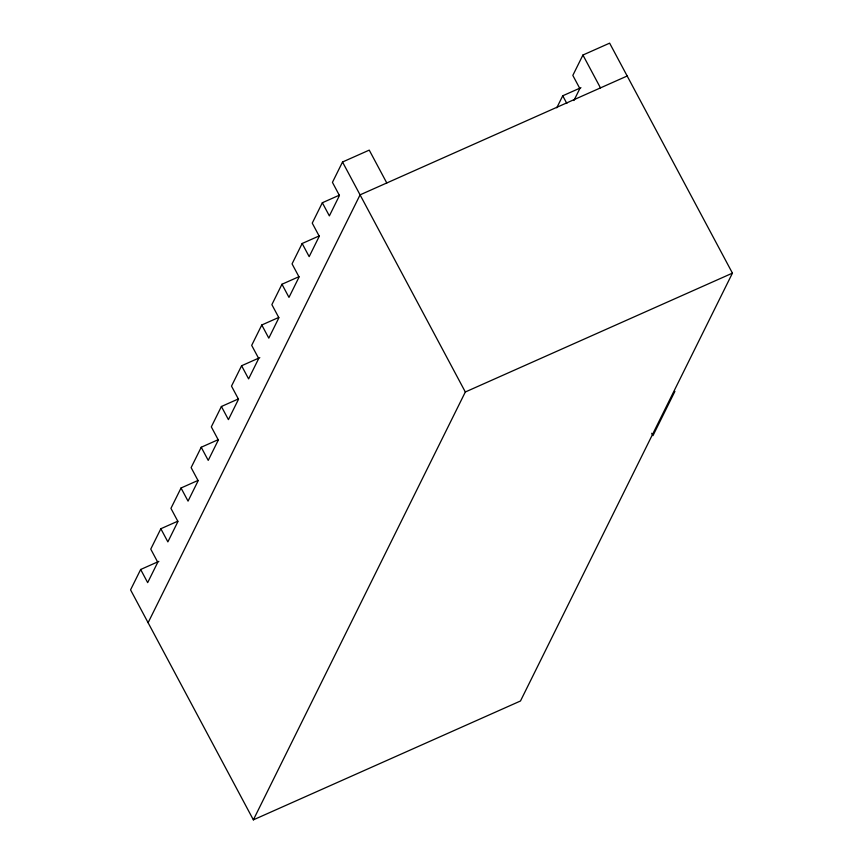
<?xml version="1.0" encoding="UTF-8"?>
<svg xmlns="http://www.w3.org/2000/svg" width="863" height="863" viewBox="0 0 863 863"><rect width="100%" height="100%" fill="white"/><g stroke="black" fill="none" stroke-linecap="round" stroke-linejoin="round"><path stroke-width="1.29" d="M158.868 561.382L140.658 569.494L130.561 589.861L253.366 819.85L520.475 700.993L732.439 273.139L609.634 43.15L582.924 55.038L572.827 75.405L579.85 88.555L573.917 100.54M177.843 521.176L160.842 528.739L150.755 549.116L157.767 562.255L147.67 582.633L140.658 569.494M198.026 480.432L181.036 487.994L170.939 508.372L177.951 521.511L167.864 541.888L160.842 528.739M218.22 439.677L201.219 447.25L191.122 467.617L198.145 480.756L188.048 501.133L181.036 487.994M238.404 398.933L221.403 406.495L211.316 426.872L218.328 440.011L208.231 460.389L201.219 447.25M259.806 357.649L241.597 365.75L231.5 386.117L238.512 399.267L228.425 419.634L221.403 406.495M278.781 317.433L261.78 324.995L251.683 345.373L258.706 358.512L248.609 378.889L241.597 365.75M298.965 276.689L281.964 284.251L271.877 304.628L278.889 317.767L268.803 338.145L261.78 324.995M319.148 235.933L302.158 243.506L292.061 263.873L299.083 277.023L288.986 297.39L281.964 284.251M339.342 195.189L322.341 202.751L312.244 223.129L319.267 236.268L309.17 256.645L302.158 243.506M386.786 182.978L369.245 150.119L342.525 162.007L332.438 182.373L339.45 195.523L329.364 215.89L322.341 202.751M148.102 622.719L360.076 194.855L627.174 76.009M556.797 107.767L562.741 95.782L580.95 87.681M253.366 819.85L465.33 391.985L732.439 273.139M674.909 391.349L652.957 435.664L651.694 433.291M582.924 55.038L600.465 87.886M562.741 95.782L566.829 103.452M342.525 162.007L465.33 391.985"/></g></svg>
